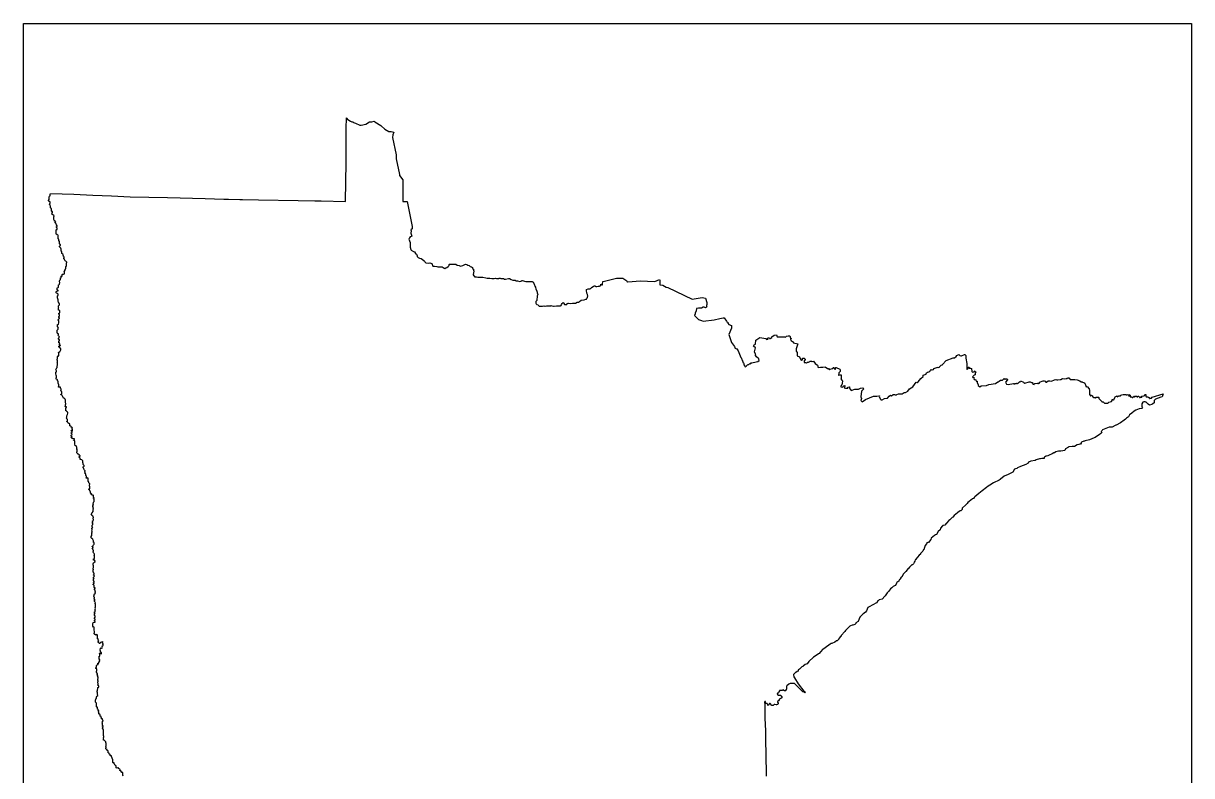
# Model space of a CAD drawing. Extents: x 0.1 to 8.4, y 0.1 to 10.8.
# Drawn here: x 0.09 to 8.41, y 5.45 to 10.81 of the extents above; entities that cross this region are included whole.
import ezdxf

# ---------------------------------------------------------------- set-up
doc = ezdxf.new("R2010")
doc.units = 0
doc.header["$MEASUREMENT"] = 0
doc.layers.add('STATE', color=7, linetype='CONTINUOUS')

# ---------------------------------------------------------------- blocks, each defined once
blk = doc.blocks.new('BLOCK_2')
at = {"layer": 'STATE'}
blk.add_lwpolyline([(0.0933, 0.0989), (0.0933, 10.8066), (8.4051, 10.8066), (8.4051, 0.0989), (0.0933, 0.0989)], dxfattribs=at)
at = {"layer": 'STATE', "color": 2}
for points in [[(0.2866, 9.5965), (0.4532, 9.5899), (0.5866, 9.5832), (0.7199, 9.5799), (0.8532, 9.5732), (0.9865, 9.5699), (1.1198, 9.5665), (1.3864, 9.5599), (1.5197, 9.5565), (1.553, 9.5565), (1.633, 9.5532), (1.653, 9.5532), (1.7663, 9.5499), (2.0496, 9.5465), (2.1663, 9.5432), (2.1796, 9.5432), (2.1963, 9.5432), (2.2129, 9.5432), (2.3862, 9.5398), (2.3896, 9.8165), (2.3896, 9.8199), (2.3896, 9.8266), (2.3896, 9.8399), (2.3896, 9.9266), (2.3896, 10.0132), (2.3896, 10.0166), (2.3896, 10.0699), (2.3896, 10.0732), (2.3896, 10.0866), (2.3929, 10.1066), (2.3929, 10.1099), (2.3929, 10.1332), (2.3962, 10.1299), (2.3962, 10.1266), (2.3996, 10.1232), (2.4029, 10.1232), (2.4196, 10.1099), (2.4296, 10.1066), (2.4362, 10.1066), (2.4396, 10.1032), (2.4429, 10.0999), (2.4562, 10.0966), (2.4862, 10.0832), (2.4962, 10.0832), (2.5295, 10.0899), (2.5562, 10.1066), (2.5729, 10.1066), (2.5895, 10.1099), (2.5929, 10.1066), (2.6362, 10.0799), (2.6395, 10.0766), (2.6662, 10.0532), (2.6928, 10.0366), (2.7095, 10.0366), (2.7295, 10.0332), (2.7228, 10.0132), (2.7195, 9.9932), (2.7462, 9.8699), (2.7462, 9.8432), (2.7695, 9.7299), (2.7695, 9.7232), (2.7928, 9.6932), (2.7928, 9.5398), (2.8228, 9.5398), (2.8595, 9.3598), (2.8595, 9.3465), (2.8595, 9.3432), (2.8495, 9.3365), (2.8528, 9.3298), (2.8495, 9.3132), (2.8561, 9.2932), (2.8528, 9.2898), (2.8461, 9.2865), (2.8395, 9.2798), (2.8361, 9.2698), (2.8461, 9.2465), (2.8461, 9.2332), (2.8461, 9.2298), (2.8461, 9.2198), (2.8461, 9.2131), (2.8495, 9.1965), (2.8528, 9.1931), (2.8695, 9.1831), (2.8761, 9.1798), (2.8828, 9.1698), (2.8895, 9.1631), (2.8961, 9.1531), (2.8961, 9.1465), (2.9028, 9.1398), (2.9128, 9.1365), (2.9228, 9.1331), (2.9328, 9.1265), (2.9428, 9.1198), (2.9428, 9.1165), (2.9461, 9.1131), (2.9495, 9.1098), (2.9528, 9.1065), (2.9561, 9.1031), (2.9761, 9.0998), (2.9861, 9.1031), (2.9928, 9.0998), (2.9995, 9.0965), (3.0061, 9.0798), (3.0094, 9.0798), (3.0194, 9.0798), (3.0361, 9.0765), (3.0428, 9.0731), (3.0594, 9.0731), (3.0728, 9.0731), (3.0794, 9.0698), (3.0928, 9.0631), (3.0994, 9.0665), (3.1061, 9.0698), (3.1161, 9.0765), (3.1228, 9.0831), (3.1228, 9.0898), (3.1261, 9.0931), (3.1294, 9.0931), (3.1394, 9.0931), (3.1561, 9.0931), (3.1628, 9.0931), (3.1694, 9.0931), (3.1794, 9.0865), (3.1927, 9.0831), (3.2027, 9.0798), (3.2194, 9.0831), (3.2394, 9.0931), (3.2494, 9.0898), (3.2561, 9.0865), (3.2661, 9.0831), (3.2727, 9.0765), (3.2827, 9.0731), (3.2894, 9.0698), (3.2894, 9.0631), (3.2961, 9.0565), (3.2961, 9.0498), (3.2994, 9.0431), (3.2927, 9.0198), (3.2927, 9.0165), (3.2994, 9.0098), (3.3027, 9.0065), (3.3027, 9.0031), (3.3161, 9.0031), (3.3261, 8.9998), (3.3361, 8.9998), (3.3494, 8.9998), (3.3627, 8.9998), (3.3827, 8.9965), (3.3927, 8.9931), (3.4127, 8.9931), (3.426, 8.9898), (3.4427, 8.9898), (3.4527, 8.9931), (3.4594, 8.9898), (3.476, 8.9898), (3.4794, 8.9931), (3.486, 8.9931), (3.4894, 8.9898), (3.4927, 8.9898), (3.4994, 8.9898), (3.5094, 8.9898), (3.516, 8.9865), (3.5227, 8.9865), (3.546, 8.9898), (3.5527, 8.9898), (3.5627, 8.9831), (3.576, 8.9798), (3.5893, 8.9798), (3.5927, 8.9798), (3.5993, 8.9731), (3.6093, 8.9731), (3.626, 8.9698), (3.6393, 8.9731), (3.6393, 8.9765), (3.6427, 8.9765), (3.6693, 8.9698), (3.676, 8.9698), (3.706, 8.9698), (3.7127, 8.9698), (3.716, 8.9665), (3.7193, 8.9665), (3.7226, 8.9631), (3.7293, 8.9431), (3.7327, 8.9398), (3.7327, 8.9365), (3.736, 8.9298), (3.736, 8.9265), (3.7393, 8.9165), (3.746, 8.8998), (3.7493, 8.8931), (3.7493, 8.8898), (3.7526, 8.8765), (3.7493, 8.8664), (3.7493, 8.8564), (3.746, 8.8464), (3.746, 8.8398), (3.746, 8.8364), (3.746, 8.8331), (3.7393, 8.8264), (3.7393, 8.8231), (3.7393, 8.8198), (3.7393, 8.8164), (3.7426, 8.8098), (3.746, 8.8064), (3.756, 8.8031), (3.7593, 8.7998), (3.7626, 8.7931), (3.7726, 8.7931), (3.786, 8.7931), (3.796, 8.7964), (3.8026, 8.7931), (3.806, 8.7931), (3.816, 8.7964), (3.8193, 8.7964), (3.8226, 8.7964), (3.826, 8.7964), (3.8326, 8.7964), (3.836, 8.7964), (3.8393, 8.7964), (3.8426, 8.7964), (3.846, 8.7964), (3.8493, 8.7998), (3.8526, 8.7964), (3.856, 8.7964), (3.866, 8.7931), (3.8693, 8.7931), (3.886, 8.7964), (3.9026, 8.7964), (3.9159, 8.7964), (3.9193, 8.7998), (3.9226, 8.8064), (3.926, 8.8131), (3.9293, 8.8164), (3.9326, 8.8198), (3.9359, 8.8198), (3.9393, 8.8131), (3.9426, 8.8064), (3.9493, 8.8064), (3.9526, 8.8031), (3.9526, 8.8064), (3.9559, 8.8064), (3.9593, 8.8064), (3.9626, 8.8131), (3.9693, 8.8164), (3.9726, 8.8164), (3.9826, 8.8131), (3.9993, 8.8164), (4.0159, 8.8164), (4.0226, 8.8164), (4.0326, 8.8231), (4.0459, 8.8231), (4.0493, 8.8264), (4.0626, 8.8364), (4.0826, 8.8398), (4.0959, 8.8431), (4.0992, 8.8431), (4.1026, 8.8498), (4.1059, 8.8564), (4.1092, 8.8664), (4.1059, 8.8731), (4.1059, 8.8765), (4.1026, 8.8864), (4.0992, 8.9065), (4.0992, 8.9098), (4.0992, 8.9131), (4.1126, 8.9165), (4.1259, 8.9165), (4.1292, 8.9198), (4.1326, 8.9231), (4.1359, 8.9265), (4.1392, 8.9298), (4.1492, 8.9365), (4.1559, 8.9398), (4.1592, 8.9398), (4.1626, 8.9398), (4.1626, 8.9365), (4.1659, 8.9331), (4.1692, 8.9331), (4.1726, 8.9331), (4.1826, 8.9365), (4.1926, 8.9365), (4.1992, 8.9398), (4.2026, 8.9498), (4.2092, 8.9465), (4.2126, 8.9465), (4.2126, 8.9498), (4.2126, 8.9531), (4.2159, 8.9665), (4.2159, 8.9698), (4.2192, 8.9698), (4.3125, 8.9931), (4.3592, 8.9931), (4.3859, 8.9731), (4.3892, 8.9665), (4.3925, 8.9665), (4.4258, 8.9698), (4.4825, 8.9731), (4.5858, 8.9698), (4.6192, 8.9831), (4.6225, 8.9798), (4.6225, 8.9465), (4.6425, 8.9431), (4.6658, 8.9298), (4.6791, 8.9265), (4.8524, 8.8431), (4.9224, 8.8564), (4.9458, 8.8498), (4.9558, 8.8198), (4.9558, 8.8131), (4.9558, 8.8064), (4.9524, 8.7998), (4.9524, 8.7964), (4.9524, 8.7931), (4.9558, 8.7898), (4.9524, 8.7864), (4.9458, 8.7831), (4.9358, 8.7864), (4.9291, 8.7864), (4.9191, 8.7798), (4.8958, 8.7798), (4.8824, 8.7764), (4.8791, 8.7598), (4.8724, 8.7431), (4.8724, 8.7398), (4.8691, 8.7264), (4.8958, 8.6998), (4.9191, 8.6931), (4.9291, 8.6864), (5.0091, 8.6964), (5.0491, 8.7064), (5.0724, 8.7098), (5.0791, 8.7098), (5.0957, 8.6864), (5.0991, 8.6831), (5.1024, 8.6798), (5.1057, 8.6798), (5.1057, 8.6764), (5.1057, 8.6731), (5.1124, 8.6631), (5.1324, 8.6564), (5.1324, 8.6364), (5.1124, 8.5931), (5.1224, 8.5631), (5.1324, 8.5364), (5.1391, 8.5264), (5.1524, 8.5064), (5.1557, 8.4997), (5.1557, 8.4964), (5.1624, 8.4897), (5.1657, 8.4931), (5.1691, 8.4897), (5.1791, 8.4764), (5.189, 8.4531), (5.199, 8.4297), (5.2024, 8.4231), (5.2057, 8.4131), (5.2091, 8.4064), (5.2091, 8.4031), (5.2091, 8.3997), (5.2124, 8.3997), (5.2124, 8.3964), (5.2124, 8.3931), (5.2157, 8.3897), (5.219, 8.3864), (5.219, 8.3831), (5.219, 8.3764), (5.2257, 8.3664), (5.229, 8.3631), (5.2357, 8.3664), (5.2457, 8.3764), (5.249, 8.3797), (5.2557, 8.3797), (5.259, 8.3831), (5.2624, 8.3864), (5.2657, 8.3831), (5.2724, 8.3897), (5.2757, 8.3897), (5.2857, 8.3931), (5.319, 8.3997), (5.329, 8.4064), (5.3257, 8.4197), (5.309, 8.4331), (5.3024, 8.4431), (5.3057, 8.4497), (5.3024, 8.4497), (5.3024, 8.4531), (5.2957, 8.4697), (5.3024, 8.4964), (5.289, 8.5097), (5.2924, 8.5197), (5.3024, 8.5231), (5.3057, 8.5531), (5.3324, 8.5698), (5.3757, 8.5631), (5.379, 8.5631), (5.379, 8.5564), (5.3923, 8.5598), (5.389, 8.5598), (5.389, 8.5631), (5.3923, 8.5698), (5.4023, 8.5664), (5.4023, 8.5631), (5.4057, 8.5631), (5.419, 8.5698), (5.419, 8.5731), (5.419, 8.5764), (5.4357, 8.5864), (5.4523, 8.5898), (5.4557, 8.5764), (5.509, 8.5764), (5.5157, 8.5731), (5.5223, 8.5798), (5.5356, 8.5831), (5.5457, 8.5831), (5.5523, 8.5664), (5.5557, 8.5664), (5.5557, 8.5631), (5.5523, 8.5598), (5.5557, 8.5464), (5.5656, 8.5431), (5.5723, 8.5331), (5.6023, 8.5264), (5.5923, 8.4897), (5.5923, 8.4731), (5.599, 8.4631), (5.599, 8.4397), (5.6156, 8.4331), (5.6256, 8.4131), (5.629, 8.4131), (5.629, 8.4097), (5.6323, 8.4097), (5.6356, 8.4131), (5.6356, 8.4164), (5.6356, 8.4197), (5.6356, 8.4231), (5.649, 8.4231), (5.6523, 8.4197), (5.6556, 8.4164), (5.6556, 8.4131), (5.6556, 8.4097), (5.649, 8.4064), (5.649, 8.4031), (5.649, 8.3997), (5.649, 8.3964), (5.649, 8.3931), (5.6523, 8.3931), (5.6556, 8.3931), (5.659, 8.3931), (5.6623, 8.3897), (5.6656, 8.3897), (5.669, 8.3931), (5.6723, 8.3964), (5.679, 8.3964), (5.689, 8.3997), (5.6923, 8.4031), (5.7023, 8.4031), (5.7023, 8.3997), (5.7056, 8.3997), (5.7156, 8.4031), (5.7256, 8.3864), (5.7423, 8.3731), (5.7489, 8.3564), (5.7656, 8.3597), (5.7723, 8.3597), (5.7789, 8.3597), (5.7823, 8.3597), (5.7989, 8.3631), (5.7989, 8.3597), (5.8056, 8.3564), (5.8156, 8.3497), (5.8189, 8.3497), (5.8223, 8.3497), (5.8256, 8.3431), (5.8289, 8.3431), (5.8323, 8.3464), (5.8489, 8.3497), (5.8523, 8.3497), (5.8556, 8.3564), (5.8589, 8.3564), (5.8623, 8.3497), (5.8656, 8.3464), (5.8723, 8.3464), (5.8723, 8.3564), (5.8756, 8.3564), (5.9022, 8.3464), (5.9056, 8.3397), (5.9056, 8.3331), (5.9056, 8.3297), (5.8956, 8.3197), (5.8956, 8.3164), (5.8923, 8.3031), (5.8956, 8.3031), (5.8989, 8.3064), (5.9089, 8.3064), (5.9122, 8.3064), (5.9122, 8.2864), (5.9122, 8.2797), (5.9089, 8.2764), (5.9156, 8.2664), (5.9189, 8.2664), (5.9223, 8.2631), (5.9223, 8.2597), (5.9189, 8.2464), (5.9156, 8.2331), (5.9122, 8.2297), (5.9089, 8.223), (5.9089, 8.2197), (5.9189, 8.2164), (5.9289, 8.223), (5.9289, 8.2264), (5.9389, 8.2297), (5.9389, 8.223), (5.9322, 8.2131), (5.9422, 8.2097), (5.9456, 8.2097), (5.9489, 8.2097), (5.9556, 8.2097), (5.9589, 8.2097), (5.9589, 8.2164), (5.9689, 8.2197), (5.9722, 8.2164), (5.9689, 8.2131), (5.9822, 8.193), (6.0089, 8.2031), (6.0356, 8.2031), (6.0489, 8.2097), (6.0656, 8.2131), (6.0722, 8.2064), (6.0556, 8.1897), (6.0522, 8.1497), (6.0556, 8.1364), (6.0522, 8.123), (6.0622, 8.113), (6.0856, 8.1297), (6.1422, 8.153), (6.1655, 8.153), (6.1789, 8.1564), (6.1855, 8.1564), (6.1822, 8.1497), (6.1922, 8.133), (6.1922, 8.1297), (6.1955, 8.1264), (6.2022, 8.1264), (6.2189, 8.1364), (6.2422, 8.1397), (6.2522, 8.153), (6.2622, 8.1597), (6.2689, 8.1564), (6.2822, 8.1664), (6.2922, 8.1664), (6.2955, 8.163), (6.3022, 8.163), (6.3055, 8.163), (6.3055, 8.1664), (6.3088, 8.1664), (6.3188, 8.1697), (6.3222, 8.1697), (6.3322, 8.1697), (6.3455, 8.1697), (6.3588, 8.1797), (6.3688, 8.1797), (6.3855, 8.1897), (6.3988, 8.2064), (6.4088, 8.2131), (6.4222, 8.2197), (6.4455, 8.2531), (6.4521, 8.2497), (6.4588, 8.2564), (6.4788, 8.2797), (6.4955, 8.2931), (6.4955, 8.2964), (6.4955, 8.2997), (6.4955, 8.3031), (6.5155, 8.3097), (6.5155, 8.3131), (6.5188, 8.3197), (6.5255, 8.3231), (6.5355, 8.3264), (6.5421, 8.3297), (6.5455, 8.3364), (6.5521, 8.3431), (6.5555, 8.3397), (6.5588, 8.3397), (6.5688, 8.3431), (6.5721, 8.3497), (6.5788, 8.3531), (6.5921, 8.3564), (6.5988, 8.3597), (6.5988, 8.3564), (6.6021, 8.3564), (6.6121, 8.3597), (6.6121, 8.3631), (6.6221, 8.3731), (6.6321, 8.3764), (6.6321, 8.3797), (6.6588, 8.4064), (6.7088, 8.4264), (6.7188, 8.4264), (6.7288, 8.4364), (6.7354, 8.4431), (6.7488, 8.4497), (6.7554, 8.4431), (6.7621, 8.4397), (6.7688, 8.4397), (6.7888, 8.4497), (6.7921, 8.4497), (6.7988, 8.4431), (6.7988, 8.4364), (6.7988, 8.4264), (6.7988, 8.4231), (6.8054, 8.3864), (6.8054, 8.3664), (6.8054, 8.3464), (6.8088, 8.3431), (6.8154, 8.3497), (6.8154, 8.3564), (6.8154, 8.3597), (6.8188, 8.3597), (6.8221, 8.3564), (6.8221, 8.3531), (6.8321, 8.3531), (6.8387, 8.3497), (6.8421, 8.3297), (6.8454, 8.3231), (6.8588, 8.3264), (6.8588, 8.3297), (6.8621, 8.3331), (6.8654, 8.3297), (6.8687, 8.3264), (6.8654, 8.3197), (6.8654, 8.3064), (6.8588, 8.3031), (6.8488, 8.2931), (6.8454, 8.2897), (6.8488, 8.2864), (6.8521, 8.2864), (6.8554, 8.2864), (6.8588, 8.2831), (6.8554, 8.2764), (6.8588, 8.2731), (6.8621, 8.2731), (6.8687, 8.2697), (6.8687, 8.2664), (6.8721, 8.2631), (6.8721, 8.2597), (6.8787, 8.2597), (6.8787, 8.2497), (6.8854, 8.2331), (6.8854, 8.2297), (6.8987, 8.2197), (6.9087, 8.2264), (6.9454, 8.2297), (6.9621, 8.2364), (7.0087, 8.2431), (7.0254, 8.2564), (7.032, 8.2564), (7.0354, 8.2597), (7.0454, 8.2664), (7.0587, 8.2664), (7.062, 8.2697), (7.0687, 8.2764), (7.072, 8.2797), (7.0754, 8.2731), (7.082, 8.2764), (7.0854, 8.2764), (7.092, 8.2764), (7.0954, 8.2697), (7.082, 8.2531), (7.0854, 8.2431), (7.0887, 8.2397), (7.0987, 8.2364), (7.1387, 8.2431), (7.1454, 8.2397), (7.1454, 8.2431), (7.1487, 8.2431), (7.1587, 8.2431), (7.1587, 8.2464), (7.162, 8.2464), (7.1654, 8.2431), (7.1687, 8.2431), (7.172, 8.2464), (7.1753, 8.2497), (7.1787, 8.2564), (7.1854, 8.2564), (7.1887, 8.2597), (7.192, 8.2597), (7.2053, 8.2564), (7.2087, 8.2531), (7.212, 8.2497), (7.2187, 8.2464), (7.2487, 8.2564), (7.2553, 8.2564), (7.2653, 8.2497), (7.2687, 8.2497), (7.272, 8.2497), (7.272, 8.2431), (7.2753, 8.2431), (7.2753, 8.2397), (7.2853, 8.2364), (7.2853, 8.2397), (7.2887, 8.2431), (7.292, 8.2431), (7.3053, 8.2464), (7.312, 8.2431), (7.3153, 8.2431), (7.3153, 8.2464), (7.3187, 8.2464), (7.322, 8.2464), (7.322, 8.2531), (7.3287, 8.2564), (7.342, 8.2597), (7.3487, 8.2631), (7.3553, 8.2631), (7.362, 8.2597), (7.3687, 8.2531), (7.372, 8.2531), (7.3853, 8.2631), (7.3953, 8.2631), (7.4086, 8.2597), (7.4286, 8.2697), (7.4386, 8.2731), (7.4453, 8.2697), (7.452, 8.2697), (7.4686, 8.2731), (7.4753, 8.2731), (7.4853, 8.2797), (7.4986, 8.2764), (7.5119, 8.2797), (7.5186, 8.2797), (7.522, 8.2831), (7.5286, 8.2831), (7.532, 8.2831), (7.5353, 8.2764), (7.5386, 8.2764), (7.542, 8.2764), (7.542, 8.2731), (7.5486, 8.2731), (7.5753, 8.2731), (7.5919, 8.2697), (7.6086, 8.2631), (7.6186, 8.2564), (7.6219, 8.2564), (7.6253, 8.2564), (7.6286, 8.2531), (7.6386, 8.2497), (7.6453, 8.2464), (7.6519, 8.2264), (7.6553, 8.2197), (7.6619, 8.223), (7.6753, 8.2064), (7.6786, 8.193), (7.6786, 8.183), (7.6786, 8.173), (7.6786, 8.1664), (7.6819, 8.163), (7.6853, 8.1564), (7.6886, 8.1564), (7.6919, 8.1597), (7.6986, 8.1564), (7.7019, 8.1497), (7.7086, 8.143), (7.7153, 8.143), (7.7219, 8.1397), (7.7253, 8.1464), (7.7419, 8.1464), (7.7453, 8.143), (7.7453, 8.1364), (7.7486, 8.133), (7.7586, 8.123), (7.7652, 8.1164), (7.7652, 8.113), (7.7686, 8.113), (7.7752, 8.113), (7.7786, 8.1097), (7.7819, 8.1064), (7.7852, 8.103), (7.7952, 8.103), (7.8019, 8.103), (7.8086, 8.103), (7.8119, 8.103), (7.8119, 8.1064), (7.8152, 8.1097), (7.8352, 8.1164), (7.8386, 8.123), (7.8386, 8.1297), (7.8419, 8.1297), (7.8486, 8.1264), (7.8519, 8.1264), (7.8586, 8.143), (7.8619, 8.1497), (7.8752, 8.1564), (7.8752, 8.1497), (7.8852, 8.153), (7.8852, 8.1564), (7.8886, 8.1564), (7.8985, 8.1564), (7.9019, 8.1597), (7.9085, 8.163), (7.9186, 8.1664), (7.9319, 8.1664), (7.9385, 8.1664), (7.9385, 8.163), (7.9419, 8.163), (7.9452, 8.163), (7.9452, 8.1664), (7.9519, 8.163), (7.9585, 8.163), (7.9619, 8.1664), (7.9619, 8.163), (7.9619, 8.1597), (7.9585, 8.1597), (7.9585, 8.153), (7.9619, 8.1564), (7.9652, 8.1597), (7.9685, 8.1597), (7.9685, 8.1497), (7.9719, 8.1497), (7.9752, 8.1497), (7.9785, 8.1497), (7.9785, 8.1464), (7.9819, 8.143), (7.9852, 8.143), (7.9952, 8.153), (7.9985, 8.153), (7.9985, 8.1497), (8.0019, 8.1497), (8.0052, 8.153), (8.0085, 8.153), (8.0119, 8.153), (8.0152, 8.153), (8.0152, 8.1497), (8.0185, 8.1497), (8.0219, 8.1497), (8.0219, 8.153), (8.0285, 8.153), (8.0319, 8.1497), (8.0352, 8.1464), (8.0352, 8.143), (8.0385, 8.143), (8.0385, 8.1464), (8.0419, 8.1464), (8.0452, 8.1464), (8.0485, 8.1464), (8.0485, 8.143), (8.0519, 8.1464), (8.0485, 8.1497), (8.0485, 8.153), (8.0618, 8.1564), (8.0652, 8.1564), (8.0685, 8.1564), (8.0719, 8.1597), (8.0719, 8.163), (8.0752, 8.1664), (8.0785, 8.1664), (8.0785, 8.1597), (8.0785, 8.1564), (8.0819, 8.1497), (8.0852, 8.1497), (8.0952, 8.1497), (8.0985, 8.143), (8.1018, 8.143), (8.1052, 8.143), (8.1052, 8.1364), (8.1085, 8.1364), (8.1185, 8.1397), (8.1252, 8.1464), (8.2018, 8.1697), (8.1985, 8.1564), (8.1985, 8.153), (8.1952, 8.1497), (8.1852, 8.1464), (8.1485, 8.133), (8.1385, 8.123), (8.1385, 8.113), (8.1385, 8.1064), (8.1285, 8.0997), (8.1218, 8.093), (8.1052, 8.0897), (8.0952, 8.0964), (8.0819, 8.1097), (8.0785, 8.1097), (8.0752, 8.113), (8.0652, 8.113), (8.0585, 8.1097), (8.0519, 8.0997), (8.0519, 8.0897), (8.0519, 8.0764), (8.0552, 8.0697), (8.0519, 8.0664), (8.0352, 8.063), (8.0319, 8.063), (8.0085, 8.053), (7.9952, 8.0464), (7.9785, 8.033), (7.9619, 8.0197), (7.9552, 8.0064), (7.9419, 7.9964), (7.9352, 7.9897), (7.9252, 7.983), (7.8985, 7.963), (7.8686, 7.9464), (7.8652, 7.9464), (7.8519, 7.9397), (7.8486, 7.9364), (7.8386, 7.933), (7.8352, 7.933), (7.8252, 7.933), (7.8219, 7.933), (7.8186, 7.933), (7.7719, 7.913), (7.7686, 7.9097), (7.7619, 7.903), (7.7652, 7.893), (7.7619, 7.893), (7.7586, 7.8864), (7.7552, 7.8864), (7.7486, 7.8797), (7.7186, 7.8597), (7.7119, 7.8564), (7.6786, 7.843), (7.6486, 7.8363), (7.6419, 7.833), (7.6386, 7.833), (7.6219, 7.8263), (7.6186, 7.823), (7.6186, 7.8197), (7.6153, 7.813), (7.6086, 7.813), (7.6019, 7.8097), (7.5919, 7.8063), (7.5719, 7.7963), (7.5586, 7.7963), (7.5553, 7.7963), (7.532, 7.793), (7.5286, 7.793), (7.5286, 7.7897), (7.5086, 7.7797), (7.502, 7.7663), (7.4753, 7.763), (7.4586, 7.763), (7.4386, 7.7563), (7.4286, 7.7497), (7.4253, 7.7497), (7.412, 7.743), (7.392, 7.733), (7.382, 7.7297), (7.372, 7.7263), (7.3687, 7.7263), (7.3653, 7.723), (7.362, 7.723), (7.3587, 7.7197), (7.3553, 7.7197), (7.3553, 7.7097), (7.3453, 7.7097), (7.342, 7.7097), (7.3387, 7.7097), (7.3287, 7.7063), (7.322, 7.7063), (7.2987, 7.6997), (7.292, 7.6963), (7.262, 7.6897), (7.2453, 7.683), (7.242, 7.6763), (7.2253, 7.6663), (7.1887, 7.653), (7.1654, 7.643), (7.162, 7.6397), (7.152, 7.6363), (7.1454, 7.633), (7.132, 7.613), (7.0987, 7.5963), (7.072, 7.583), (7.0454, 7.563), (7.042, 7.563), (7.042, 7.5597), (7.0354, 7.5563), (6.9954, 7.5363), (6.9687, 7.5196), (6.9587, 7.513), (6.9454, 7.503), (6.9154, 7.4796), (6.8921, 7.4596), (6.8621, 7.4363), (6.8588, 7.433), (6.8521, 7.4263), (6.8454, 7.423), (6.8221, 7.403), (6.8121, 7.3963), (6.8088, 7.3896), (6.7988, 7.3796), (6.7721, 7.3563), (6.7721, 7.353), (6.7721, 7.3463), (6.7654, 7.3396), (6.7621, 7.3363), (6.7588, 7.3363), (6.7554, 7.3363), (6.7521, 7.333), (6.7421, 7.3263), (6.7388, 7.323), (6.7154, 7.303), (6.7054, 7.293), (6.7021, 7.2896), (6.6855, 7.273), (6.6788, 7.2696), (6.6621, 7.2496), (6.6588, 7.2463), (6.6488, 7.2363), (6.6388, 7.233), (6.6354, 7.233), (6.6321, 7.2296), (6.6188, 7.2129), (6.6155, 7.2029), (6.6021, 7.1896), (6.5888, 7.1696), (6.5821, 7.1663), (6.5755, 7.1629), (6.5521, 7.1429), (6.5488, 7.1329), (6.5321, 7.1129), (6.5288, 7.1129), (6.5288, 7.1096), (6.5255, 7.1096), (6.5221, 7.1096)], [(0.5932, 6.8996), (0.5932, 6.9029), (0.5899, 6.9029), (0.5899, 6.9062), (0.5899, 6.9096), (0.5899, 6.9129), (0.5899, 6.9163), (0.5932, 6.9163), (0.5932, 6.9196), (0.5932, 6.9229), (0.5899, 6.9229), (0.5899, 6.9296), (0.5932, 6.9329), (0.5932, 6.9463), (0.5899, 6.9529), (0.5899, 6.9563), (0.5899, 6.9596), (0.5932, 6.9663), (0.6032, 6.9763), (0.6032, 6.9796), (0.5999, 6.9863), (0.5966, 6.9863), (0.5932, 6.9863), (0.5932, 6.9896), (0.5932, 6.9963), (0.5966, 6.9963), (0.5999, 6.9996), (0.5999, 7.0029), (0.5999, 7.0063), (0.5999, 7.0096), (0.5999, 7.0129), (0.5999, 7.0163), (0.5966, 7.0163), (0.5966, 7.0196), (0.5999, 7.0229), (0.5999, 7.0296), (0.5966, 7.0329), (0.5932, 7.0396), (0.5899, 7.0463), (0.5932, 7.0529), (0.5932, 7.0563), (0.5899, 7.0563), (0.5899, 7.0596), (0.5866, 7.0629), (0.5866, 7.0663), (0.5832, 7.0729), (0.5866, 7.0729), (0.5866, 7.0763), (0.5899, 7.0763), (0.5899, 7.0796), (0.5866, 7.0796), (0.5832, 7.0829), (0.5832, 7.0863), (0.5899, 7.0863), (0.5899, 7.0896), (0.5932, 7.0963), (0.5966, 7.0996), (0.5966, 7.1063), (0.5966, 7.1096), (0.5966, 7.1129), (0.5932, 7.1129), (0.5932, 7.1163), (0.5932, 7.1229), (0.5899, 7.1296), (0.5866, 7.1329), (0.5866, 7.1363), (0.5832, 7.1396), (0.5799, 7.1396), (0.5766, 7.1463), (0.5766, 7.1496), (0.5766, 7.1529), (0.5766, 7.1563), (0.5766, 7.1596), (0.5799, 7.1596), (0.5799, 7.1629), (0.5799, 7.1663), (0.5799, 7.1696), (0.5799, 7.1763), (0.5832, 7.1763), (0.5799, 7.1796), (0.5799, 7.1829), (0.5832, 7.1863), (0.5832, 7.1896), (0.5799, 7.1929), (0.5832, 7.2029), (0.5832, 7.2063), (0.5832, 7.2096), (0.5799, 7.2096), (0.5799, 7.2129), (0.5832, 7.2129), (0.5832, 7.2163), (0.5866, 7.2196), (0.5832, 7.2229), (0.5832, 7.2263), (0.5832, 7.233), (0.5832, 7.2363), (0.5866, 7.2396), (0.5866, 7.243), (0.5866, 7.2463), (0.5866, 7.2496), (0.5832, 7.2496), (0.5832, 7.253), (0.5866, 7.2563), (0.5866, 7.2596), (0.5832, 7.263), (0.5866, 7.2663), (0.5899, 7.2696), (0.5932, 7.273), (0.5932, 7.2763), (0.5899, 7.2796), (0.5899, 7.283), (0.5899, 7.2863), (0.5932, 7.2896), (0.5932, 7.293), (0.5899, 7.293), (0.5899, 7.2963), (0.5899, 7.2996), (0.5866, 7.2996), (0.5832, 7.303), (0.5799, 7.303), (0.5799, 7.3096), (0.5766, 7.3163), (0.5799, 7.3196), (0.5832, 7.323), (0.5899, 7.333), (0.5899, 7.3363), (0.5899, 7.3396), (0.5899, 7.343), (0.5932, 7.3463), (0.5899, 7.3463), (0.5899, 7.3496), (0.5899, 7.353), (0.5932, 7.353), (0.5932, 7.3563), (0.5899, 7.3596), (0.5899, 7.363), (0.5866, 7.3663), (0.5866, 7.3696), (0.5899, 7.373), (0.5899, 7.3763), (0.5866, 7.3763), (0.5866, 7.3796), (0.5899, 7.3796), (0.5932, 7.3863), (0.5899, 7.3896), (0.5899, 7.393), (0.5932, 7.3963), (0.5932, 7.3996), (0.5966, 7.403), (0.5966, 7.4063), (0.5966, 7.4096), (0.5966, 7.413), (0.5966, 7.4163), (0.5966, 7.4196), (0.5932, 7.423), (0.5932, 7.4263), (0.5966, 7.4263), (0.5966, 7.4296), (0.5932, 7.433), (0.5932, 7.4396), (0.5932, 7.443), (0.5932, 7.4463), (0.5899, 7.4496), (0.5832, 7.4496), (0.5766, 7.453), (0.5732, 7.453), (0.5766, 7.4563), (0.5799, 7.4563), (0.5766, 7.4596), (0.5732, 7.4596), (0.5699, 7.463), (0.5699, 7.4696), (0.5666, 7.483), (0.5599, 7.4896), (0.5599, 7.493), (0.5666, 7.493), (0.5666, 7.4963), (0.5666, 7.4996), (0.5666, 7.5063), (0.5666, 7.5096), (0.5632, 7.513), (0.5632, 7.5196), (0.5632, 7.523), (0.5666, 7.5263), (0.5666, 7.5296), (0.5632, 7.533), (0.5599, 7.5363), (0.5599, 7.5396), (0.5599, 7.543), (0.5566, 7.543), (0.5566, 7.5463), (0.5532, 7.5463), (0.5532, 7.5597), (0.5532, 7.5696), (0.5499, 7.573), (0.5466, 7.5696), (0.5432, 7.5696), (0.5399, 7.5696), (0.5399, 7.573), (0.5432, 7.5763), (0.5432, 7.5797), (0.5432, 7.583), (0.5399, 7.5863), (0.5399, 7.5897), (0.5366, 7.5897), (0.5366, 7.593), (0.5366, 7.5963), (0.5366, 7.5997), (0.5332, 7.5997), (0.5332, 7.603), (0.5332, 7.6063), (0.5332, 7.6097), (0.5332, 7.613), (0.5299, 7.613), (0.5299, 7.6163), (0.5332, 7.6197), (0.5332, 7.623), (0.5266, 7.6297), (0.5232, 7.6397), (0.5199, 7.643), (0.5199, 7.6463), (0.5199, 7.6497), (0.5232, 7.653), (0.5266, 7.6563), (0.5266, 7.6597), (0.5232, 7.663), (0.5199, 7.6663), (0.5199, 7.6697), (0.5199, 7.673), (0.5199, 7.6763), (0.5166, 7.6797), (0.5166, 7.683), (0.5166, 7.6863), (0.5166, 7.693), (0.5099, 7.6997), (0.5032, 7.703), (0.4966, 7.703), (0.4966, 7.7097), (0.4966, 7.713), (0.4932, 7.7163), (0.4899, 7.7163), (0.4899, 7.7197), (0.4899, 7.723), (0.4932, 7.723), (0.4966, 7.7263), (0.4966, 7.7297), (0.4899, 7.733), (0.4899, 7.7363), (0.4832, 7.7397), (0.4799, 7.7397), (0.4799, 7.743), (0.4732, 7.7497), (0.4732, 7.753), (0.4732, 7.7563), (0.4766, 7.7563), (0.4766, 7.7597), (0.4766, 7.7663), (0.4732, 7.773), (0.4766, 7.773), (0.4766, 7.7763), (0.4766, 7.7797), (0.4732, 7.7797), (0.4732, 7.783), (0.4732, 7.7863), (0.4732, 7.7897), (0.4699, 7.7997), (0.4633, 7.7997), (0.4566, 7.8063), (0.4599, 7.8097), (0.4599, 7.813), (0.4599, 7.8163), (0.4599, 7.8263), (0.4599, 7.8297), (0.4599, 7.833), (0.4566, 7.8363), (0.4499, 7.8397), (0.4499, 7.843), (0.4532, 7.843), (0.4566, 7.8463), (0.4566, 7.8497), (0.4532, 7.8497), (0.4399, 7.853), (0.4366, 7.8564), (0.4333, 7.8564), (0.4333, 7.8597), (0.4399, 7.8597), (0.4399, 7.863), (0.4366, 7.8663), (0.4333, 7.8697), (0.4333, 7.873), (0.4333, 7.8763), (0.4399, 7.8797), (0.4399, 7.883), (0.4333, 7.8897), (0.4333, 7.893), (0.4399, 7.8963), (0.4399, 7.8997), (0.4333, 7.9064), (0.4333, 7.9097), (0.4366, 7.9097), (0.4399, 7.9064), (0.4433, 7.9064), (0.4433, 7.913), (0.4433, 7.9164), (0.4399, 7.9197), (0.4366, 7.9197), (0.4399, 7.923), (0.4433, 7.9264), (0.4399, 7.9297), (0.4366, 7.9297), (0.4366, 7.933), (0.4333, 7.933), (0.4333, 7.9364), (0.4299, 7.9397), (0.4233, 7.943), (0.4233, 7.9497), (0.4233, 7.953), (0.4233, 7.9564), (0.4199, 7.9597), (0.4166, 7.9597), (0.4099, 7.963), (0.4066, 7.9697), (0.4033, 7.973), (0.4033, 7.9764), (0.4066, 7.9764), (0.4066, 7.983), (0.4066, 7.9864), (0.4066, 7.9897), (0.4033, 7.993), (0.3999, 7.9964), (0.3999, 7.9997), (0.4033, 8.003), (0.4033, 8.0064), (0.4033, 8.013), (0.4066, 8.023), (0.4099, 8.033), (0.4099, 8.0364), (0.4099, 8.0397), (0.4066, 8.0397), (0.3999, 8.0464), (0.3999, 8.0497), (0.3966, 8.0497), (0.3966, 8.0664), (0.3966, 8.0697), (0.3999, 8.073), (0.3999, 8.0764), (0.3933, 8.0764), (0.3933, 8.0797), (0.3899, 8.0797), (0.3899, 8.083), (0.3933, 8.0864), (0.3933, 8.093), (0.3966, 8.093), (0.3933, 8.1164), (0.3933, 8.123), (0.3933, 8.1264), (0.3933, 8.1297), (0.3899, 8.1297), (0.3899, 8.133), (0.3866, 8.1364), (0.3833, 8.1397), (0.3799, 8.1397), (0.3799, 8.143), (0.3766, 8.143), (0.3733, 8.1497), (0.3666, 8.163), (0.3633, 8.163), (0.3599, 8.163), (0.3599, 8.1664), (0.3666, 8.173), (0.3666, 8.1797), (0.3666, 8.1864), (0.3633, 8.1897), (0.3599, 8.193), (0.3599, 8.1964), (0.3633, 8.1964), (0.3633, 8.1997), (0.3633, 8.2031), (0.3599, 8.2064), (0.3566, 8.2131), (0.3566, 8.2164), (0.3533, 8.2164), (0.3466, 8.2164), (0.3433, 8.2164), (0.3433, 8.2197), (0.3433, 8.223), (0.3466, 8.2264), (0.3466, 8.2297), (0.3466, 8.2331), (0.3399, 8.2464), (0.3399, 8.2497), (0.3399, 8.2597), (0.3366, 8.2631), (0.3366, 8.2664), (0.3366, 8.2697), (0.3333, 8.2731), (0.3299, 8.2731), (0.3266, 8.2764), (0.3266, 8.2831), (0.3299, 8.2864), (0.3299, 8.2897), (0.3299, 8.2931), (0.3299, 8.2964), (0.3299, 8.2997), (0.3266, 8.2997), (0.3266, 8.3031), (0.3233, 8.3131), (0.3233, 8.3197), (0.3233, 8.3231), (0.3266, 8.3264), (0.3299, 8.3264), (0.3299, 8.3297), (0.3299, 8.3331), (0.3266, 8.3364), (0.3233, 8.3397), (0.3299, 8.3497), (0.3299, 8.3531), (0.3333, 8.3564), (0.3333, 8.3631), (0.3333, 8.3664), (0.3333, 8.3697), (0.3366, 8.3731), (0.3366, 8.3764), (0.3366, 8.3797), (0.3366, 8.3864), (0.3366, 8.3897), (0.3366, 8.3931), (0.3366, 8.3964), (0.3333, 8.3964), (0.3366, 8.3997), (0.3366, 8.4031), (0.3366, 8.4064), (0.3333, 8.4097), (0.3333, 8.4164), (0.3366, 8.4164), (0.3366, 8.4197), (0.3366, 8.4231), (0.3366, 8.4264), (0.3366, 8.4297), (0.3366, 8.4331), (0.3399, 8.4397), (0.3466, 8.4397), (0.3466, 8.4431), (0.3466, 8.4464), (0.3466, 8.4497), (0.3466, 8.4531), (0.3466, 8.4564), (0.3466, 8.4597), (0.3433, 8.4631), (0.3433, 8.4664), (0.3466, 8.4664), (0.3499, 8.4697), (0.3533, 8.4697), (0.3599, 8.4831), (0.3599, 8.4864), (0.3599, 8.4897), (0.3533, 8.4997), (0.3533, 8.5031), (0.3499, 8.5031), (0.3466, 8.5031), (0.3466, 8.5097), (0.3499, 8.5097), (0.3499, 8.5131), (0.3533, 8.5131), (0.3566, 8.5131), (0.3566, 8.5164), (0.3533, 8.5164), (0.3499, 8.5197), (0.3499, 8.5231), (0.3533, 8.5298), (0.3499, 8.5298), (0.3499, 8.5331), (0.3466, 8.5331), (0.3466, 8.5397), (0.3466, 8.5431), (0.3466, 8.5464), (0.3499, 8.5464), (0.3499, 8.5498), (0.3499, 8.5531), (0.3499, 8.5564), (0.3466, 8.5564), (0.3433, 8.5598), (0.3433, 8.5631), (0.3466, 8.5698), (0.3499, 8.5764), (0.3466, 8.5798), (0.3433, 8.5831), (0.3399, 8.5898), (0.3433, 8.5898), (0.3433, 8.5931), (0.3433, 8.5964), (0.3399, 8.5964), (0.3366, 8.5998), (0.3333, 8.6064), (0.3333, 8.6098), (0.3333, 8.6198), (0.3333, 8.6231), (0.3366, 8.6231), (0.3366, 8.6264), (0.3399, 8.6298), (0.3399, 8.6331), (0.3399, 8.6364), (0.3399, 8.6398), (0.3433, 8.6431), (0.3399, 8.6431), (0.3366, 8.6464), (0.3366, 8.6531), (0.3366, 8.6598), (0.3366, 8.6631), (0.3399, 8.6631), (0.3433, 8.6664), (0.3466, 8.6764), (0.3466, 8.6798), (0.3466, 8.6864), (0.3466, 8.6931), (0.3399, 8.6931), (0.3399, 8.6964), (0.3399, 8.6998), (0.3433, 8.6998), (0.3466, 8.7031), (0.3499, 8.7064), (0.3499, 8.7098), (0.3466, 8.7131), (0.3466, 8.7164), (0.3466, 8.7198), (0.3499, 8.7231), (0.3499, 8.7298), (0.3499, 8.7331), (0.3466, 8.7364), (0.3466, 8.7431), (0.3499, 8.7431), (0.3533, 8.7498), (0.3533, 8.7564), (0.3533, 8.7598), (0.3533, 8.7631), (0.3466, 8.7664), (0.3433, 8.7664), (0.3433, 8.7698), (0.3433, 8.7764), (0.3433, 8.7831), (0.3466, 8.7864), (0.3433, 8.7864), (0.3433, 8.7898), (0.3433, 8.7931), (0.3433, 8.7964), (0.3466, 8.7998), (0.3499, 8.8031), (0.3499, 8.8098), (0.3499, 8.8131), (0.3466, 8.8164), (0.3433, 8.8231), (0.3399, 8.8264), (0.3399, 8.8398), (0.3366, 8.8531), (0.3366, 8.8598), (0.3366, 8.8664), (0.3399, 8.8698), (0.3399, 8.8731), (0.3399, 8.8765), (0.3399, 8.8798), (0.3366, 8.8831), (0.3299, 8.8864), (0.3299, 8.8898), (0.3266, 8.8898), (0.3266, 8.8965), (0.3299, 8.8965), (0.3299, 8.8998), (0.3366, 8.9031), (0.3399, 8.9031), (0.3399, 8.9065), (0.3366, 8.9098), (0.3333, 8.9098), (0.3333, 8.9131), (0.3333, 8.9165), (0.3333, 8.9231), (0.3366, 8.9265), (0.3399, 8.9265), (0.3433, 8.9298), (0.3433, 8.9331), (0.3433, 8.9398), (0.3433, 8.9465), (0.3466, 8.9465), (0.3499, 8.9498), (0.3533, 8.9631), (0.3499, 8.9665), (0.3499, 8.9731), (0.3533, 8.9765), (0.3533, 8.9798), (0.3566, 8.9831), (0.3566, 8.9865), (0.3566, 8.9898), (0.3566, 8.9965), (0.3599, 8.9965), (0.3633, 8.9965), (0.3633, 8.9998), (0.3633, 9.0031), (0.3633, 9.0065), (0.3666, 9.0098), (0.3666, 9.0065), (0.3699, 9.0065), (0.3699, 9.0098), (0.3699, 9.0131), (0.3699, 9.0165), (0.3699, 9.0198), (0.3766, 9.0231), (0.3799, 9.0198), (0.3833, 9.0231), (0.3866, 9.0231), (0.3866, 9.0265), (0.3866, 9.0298), (0.3866, 9.0331), (0.3833, 9.0398), (0.3866, 9.0431), (0.3899, 9.0498), (0.3899, 9.0565), (0.3933, 9.0598), (0.3966, 9.0598), (0.3966, 9.0631), (0.3966, 9.0698), (0.3966, 9.0731), (0.3966, 9.0765), (0.3999, 9.0798), (0.3999, 9.0831), (0.3999, 9.0965), (0.3999, 9.0998), (0.3999, 9.1031), (0.4033, 9.1031), (0.4033, 9.1065), (0.3999, 9.1098), (0.3966, 9.1131), (0.3899, 9.1165), (0.3833, 9.1298), (0.3799, 9.1331), (0.3833, 9.1365), (0.3833, 9.1431), (0.3799, 9.1498), (0.3766, 9.1565), (0.3766, 9.1598), (0.3733, 9.1631), (0.3666, 9.1698), (0.3666, 9.1731), (0.3666, 9.1765), (0.3666, 9.1798), (0.3666, 9.1831), (0.3633, 9.1865), (0.3633, 9.1898), (0.3633, 9.1998), (0.3599, 9.2065), (0.3533, 9.2131), (0.3499, 9.2165), (0.3499, 9.2198), (0.3533, 9.2232), (0.3566, 9.2265), (0.3566, 9.2298), (0.3499, 9.2398), (0.3499, 9.2432), (0.3499, 9.2465), (0.3499, 9.2498), (0.3499, 9.2532), (0.3499, 9.2565), (0.3466, 9.2565), (0.3466, 9.2598), (0.3466, 9.2665), (0.3466, 9.2698), (0.3433, 9.2698), (0.3399, 9.2732), (0.3399, 9.2765), (0.3399, 9.2798), (0.3399, 9.2832), (0.3399, 9.2865), (0.3399, 9.2898), (0.3399, 9.2932), (0.3399, 9.2965), (0.3399, 9.2998), (0.3366, 9.2998), (0.3333, 9.3032), (0.3299, 9.3032), (0.3299, 9.3065), (0.3266, 9.3098), (0.3266, 9.3132), (0.3266, 9.3165), (0.3266, 9.3232), (0.3266, 9.3265), (0.3266, 9.3298), (0.3266, 9.3365), (0.3299, 9.3398), (0.3333, 9.3398), (0.3333, 9.3432), (0.3333, 9.3465), (0.3333, 9.3498), (0.3299, 9.3532), (0.3299, 9.3565), (0.3299, 9.3598), (0.3333, 9.3598), (0.3333, 9.3665), (0.3299, 9.3732), (0.3266, 9.3798), (0.3266, 9.3832), (0.3233, 9.3832), (0.3199, 9.3865), (0.3199, 9.3898), (0.3233, 9.3965), (0.3199, 9.3998), (0.3166, 9.3998), (0.3133, 9.4065), (0.3099, 9.4098), (0.3099, 9.4132), (0.3099, 9.4165), (0.3099, 9.4198), (0.3099, 9.4232), (0.3099, 9.4265), (0.3099, 9.4298), (0.3133, 9.4365), (0.3099, 9.4398), (0.3033, 9.4432), (0.2999, 9.4465), (0.2966, 9.4532), (0.2999, 9.4598), (0.2999, 9.4665), (0.2966, 9.4665), (0.2933, 9.4698), (0.2933, 9.4732), (0.2933, 9.4765), (0.2933, 9.4832), (0.2933, 9.4865), (0.2933, 9.4898), (0.2899, 9.4898), (0.2866, 9.4932), (0.2866, 9.4999), (0.2866, 9.5065), (0.2833, 9.5098), (0.2833, 9.5132), (0.2799, 9.5165), (0.2833, 9.5299), (0.2833, 9.5332), (0.2833, 9.5365), (0.2799, 9.5398), (0.2766, 9.5398), (0.2733, 9.5432), (0.2733, 9.5465), (0.2766, 9.5532), (0.2766, 9.5565), (0.2766, 9.5599), (0.2766, 9.5665), (0.2766, 9.5699), (0.2766, 9.5732), (0.2799, 9.5765), (0.2833, 9.5799), (0.2833, 9.5832), (0.2833, 9.5865), (0.2833, 9.5899), (0.2866, 9.5965)], [(6.5221, 7.1096), (6.5188, 7.1029), (6.5088, 7.0896), (6.5055, 7.0763), (6.4988, 7.0596), (6.4955, 7.0596), (6.4955, 7.0563), (6.4921, 7.0496), (6.4755, 7.0329), (6.4755, 7.0296), (6.4655, 7.0229), (6.4422, 6.9929), (6.4422, 6.9896), (6.4388, 6.9896), (6.4355, 6.9796), (6.4322, 6.9729), (6.4322, 6.9696), (6.4255, 6.9596), (6.4188, 6.9529), (6.4155, 6.9529), (6.4122, 6.9496), (6.3988, 6.9363), (6.3922, 6.9296), (6.3888, 6.9262), (6.3722, 6.9062), (6.3555, 6.8896), (6.3455, 6.8729), (6.3422, 6.8662), (6.3388, 6.8662), (6.3322, 6.8529), (6.3288, 6.8462), (6.3255, 6.8462), (6.3222, 6.8362), (6.3088, 6.8262), (6.3055, 6.8229), (6.3022, 6.8162), (6.2955, 6.8062), (6.2822, 6.7996), (6.2755, 6.7929), (6.2722, 6.7896), (6.2622, 6.7829), (6.2489, 6.7629), (6.2389, 6.7529), (6.2289, 6.7396), (6.2255, 6.7329), (6.2222, 6.7296), (6.2022, 6.7096), (6.1822, 6.7029), (6.1755, 6.6962), (6.1722, 6.6962), (6.1622, 6.6796), (6.1589, 6.6796), (6.1422, 6.6696), (6.1322, 6.6662), (6.1155, 6.6562), (6.1022, 6.6496), (6.0922, 6.6262), (6.0856, 6.6162), (6.0755, 6.6096), (6.0722, 6.6096), (6.0722, 6.6062), (6.0656, 6.6029), (6.0489, 6.5862), (6.0456, 6.5795), (6.0456, 6.5762), (6.0422, 6.5762), (6.0422, 6.5729), (6.0389, 6.5729), (6.0389, 6.5695), (6.0322, 6.5495), (6.0156, 6.5395), (6.0156, 6.5362), (6.0089, 6.5295), (5.9956, 6.5229), (5.9889, 6.5229), (5.9789, 6.5195), (5.9722, 6.5162), (5.9422, 6.4862), (5.9389, 6.4795), (5.9122, 6.4495), (5.9122, 6.4462), (5.9089, 6.4462), (5.8956, 6.4295), (5.8956, 6.4229), (5.8823, 6.4129), (5.8789, 6.4129), (5.8656, 6.4029), (5.8456, 6.3929), (5.8389, 6.3929), (5.8323, 6.3895), (5.7989, 6.3629), (5.7889, 6.3562), (5.7823, 6.3529), (5.7656, 6.3329), (5.7556, 6.3229), (5.7489, 6.3195), (5.7489, 6.3162), (5.7156, 6.2962), (5.6823, 6.2662), (5.669, 6.2495), (5.6623, 6.2462), (5.6556, 6.2429), (5.6423, 6.2328), (5.639, 6.2295), (5.6323, 6.2262), (5.6256, 6.2195), (5.6156, 6.2095), (5.609, 6.2062), (5.6056, 6.2028), (5.6056, 6.1962), (5.599, 6.1928), (5.589, 6.1862), (5.5856, 6.1862), (5.579, 6.1795), (5.5723, 6.1728), (5.5723, 6.1695), (5.5756, 6.1562), (5.579, 6.1495), (5.6056, 6.1062), (5.6456, 6.0528), (5.659, 6.0462), (5.6523, 6.0428), (5.649, 6.0462), (5.639, 6.0495), (5.629, 6.0595), (5.6056, 6.0828), (5.599, 6.0895), (5.579, 6.1095), (5.559, 6.1095), (5.549, 6.1095), (5.539, 6.1028), (5.5257, 6.0928), (5.5223, 6.0862), (5.5223, 6.0762), (5.5257, 6.0728), (5.519, 6.0628), (5.519, 6.0595), (5.5157, 6.0562), (5.509, 6.0562), (5.4957, 6.0628), (5.4923, 6.0595), (5.489, 6.0595), (5.4857, 6.0595), (5.4723, 6.0595), (5.4723, 6.0562), (5.469, 6.0495), (5.4657, 6.0428), (5.4623, 6.0395), (5.459, 6.0395), (5.4557, 6.0362), (5.459, 6.0295), (5.4657, 6.0262), (5.4823, 6.0262), (5.4857, 6.0195), (5.489, 6.0162), (5.489, 6.0128), (5.489, 6.0062), (5.4823, 6.0028), (5.4757, 5.9995), (5.4723, 5.9962), (5.4657, 5.9862), (5.459, 5.9795), (5.459, 5.9762), (5.4623, 5.9695), (5.4623, 5.9662), (5.4623, 5.9628), (5.459, 5.9595), (5.4523, 5.9562), (5.449, 5.9562), (5.439, 5.9595), (5.4357, 5.9595), (5.429, 5.9528), (5.419, 5.9528), (5.4057, 5.9662), (5.4023, 5.9662), (5.3957, 5.9562), (5.389, 5.9528), (5.389, 5.9562), (5.3857, 5.9662), (5.3823, 5.9662), (5.3757, 5.9662), (5.3723, 5.9695), (5.3723, 5.9728), (5.3723, 5.9795), (5.369, 5.9795), (5.3657, 5.9762), (5.3657, 5.9728), (5.369, 5.9595), (5.369, 5.9128), (5.369, 5.8828), (5.369, 5.8695), (5.369, 5.8628), (5.3723, 5.7728), (5.3723, 5.7695), (5.3723, 5.7295), (5.3723, 5.7161), (5.3723, 5.6895), (5.3757, 5.6195), (5.3757, 5.5995), (5.3757, 5.5961), (5.379, 5.4661), (5.379, 5.4628), (5.379, 5.4494)], [(0.8032, 5.4494), (0.7999, 5.4561), (0.7999, 5.4661), (0.7999, 5.4694), (0.7999, 5.4728), (0.7999, 5.4761), (0.7932, 5.4761), (0.7865, 5.4861), (0.7799, 5.4894), (0.7832, 5.4961), (0.7799, 5.4994), (0.7699, 5.5028), (0.7699, 5.5061), (0.7699, 5.5094), (0.7665, 5.5094), (0.7599, 5.5061), (0.7532, 5.5094), (0.7532, 5.5194), (0.7532, 5.5228), (0.7499, 5.5261), (0.7432, 5.5294), (0.7432, 5.5328), (0.7399, 5.5361), (0.7399, 5.5428), (0.7332, 5.5428), (0.7299, 5.5461), (0.7299, 5.5594), (0.7299, 5.5661), (0.7199, 5.5895), (0.7199, 5.5928), (0.7165, 5.5961), (0.7132, 5.5928), (0.7099, 5.5961), (0.7099, 5.5995), (0.7099, 5.6028), (0.7065, 5.6061), (0.7032, 5.6061), (0.7032, 5.6094), (0.7032, 5.6128), (0.6999, 5.6161), (0.6965, 5.6161), (0.6965, 5.6195), (0.6965, 5.6228), (0.6965, 5.6261), (0.6965, 5.6295), (0.6932, 5.6295), (0.6899, 5.6328), (0.6899, 5.6395), (0.6865, 5.6395), (0.6832, 5.6395), (0.6799, 5.6428), (0.6799, 5.6461), (0.6799, 5.6495), (0.6832, 5.6528), (0.6832, 5.6561), (0.6832, 5.6595), (0.6799, 5.6595), (0.6799, 5.6628), (0.6832, 5.6661), (0.6832, 5.6695), (0.6832, 5.6761), (0.6832, 5.6828), (0.6799, 5.6861), (0.6799, 5.6895), (0.6799, 5.6928), (0.6765, 5.6961), (0.6732, 5.6995), (0.6732, 5.7028), (0.6632, 5.7061), (0.6632, 5.7095), (0.6632, 5.7128), (0.6632, 5.7161), (0.6599, 5.7195), (0.6632, 5.7228), (0.6665, 5.7295), (0.6665, 5.7328), (0.6665, 5.7361), (0.6632, 5.7361), (0.6632, 5.7395), (0.6632, 5.7461), (0.6632, 5.7495), (0.6632, 5.7528), (0.6632, 5.7595), (0.6632, 5.7661), (0.6632, 5.7795), (0.6599, 5.7828), (0.6565, 5.7895), (0.6565, 5.7928), (0.6599, 5.7961), (0.6565, 5.7995), (0.6565, 5.8028), (0.6599, 5.8028), (0.6599, 5.8061), (0.6565, 5.8095), (0.6565, 5.8128), (0.6565, 5.8161), (0.6565, 5.8228), (0.6532, 5.8261), (0.6532, 5.8295), (0.6565, 5.8328), (0.6565, 5.8361), (0.6565, 5.8395), (0.6599, 5.8395), (0.6565, 5.8528), (0.6565, 5.8561), (0.6532, 5.8561), (0.6499, 5.8561), (0.6499, 5.8595), (0.6499, 5.8661), (0.6465, 5.8661), (0.6465, 5.8695), (0.6465, 5.8728), (0.6399, 5.8761), (0.6399, 5.8795), (0.6399, 5.8828), (0.6365, 5.8895), (0.6332, 5.8895), (0.6299, 5.8928), (0.6299, 5.8961), (0.6299, 5.8995), (0.6299, 5.9028), (0.6266, 5.9061), (0.6299, 5.9095), (0.6299, 5.9128), (0.6299, 5.9162), (0.6266, 5.9162), (0.6266, 5.9195), (0.6232, 5.9195), (0.6266, 5.9228), (0.6232, 5.9261), (0.6199, 5.9261), (0.6199, 5.9328), (0.6199, 5.9362), (0.6199, 5.9395), (0.6166, 5.9395), (0.6132, 5.9428), (0.6132, 5.9495), (0.6132, 5.9528), (0.6132, 5.9562), (0.6132, 5.9695), (0.6066, 5.9762), (0.6066, 5.9828), (0.6066, 5.9928), (0.6099, 5.9962), (0.6099, 5.9995), (0.6132, 6.0028), (0.6132, 6.0062), (0.6132, 6.0095), (0.6132, 6.0128), (0.6166, 6.0128), (0.6166, 6.0162), (0.6166, 6.0195), (0.6232, 6.0228), (0.6232, 6.0262), (0.6199, 6.0295), (0.6199, 6.0328), (0.6199, 6.0362), (0.6199, 6.0395), (0.6199, 6.0462), (0.6166, 6.0528), (0.6199, 6.0595), (0.6199, 6.0662), (0.6232, 6.0695), (0.6232, 6.0728), (0.6232, 6.0795), (0.6299, 6.0828), (0.6299, 6.0895), (0.6299, 6.0928), (0.6266, 6.0928), (0.6232, 6.0962), (0.6266, 6.1028), (0.6266, 6.1095), (0.6232, 6.1128), (0.6232, 6.1162), (0.6232, 6.1195), (0.6266, 6.1228), (0.6266, 6.1295), (0.6232, 6.1295), (0.6232, 6.1328), (0.6232, 6.1362), (0.6232, 6.1395), (0.6266, 6.1395), (0.6266, 6.1428), (0.6232, 6.1462), (0.6232, 6.1495), (0.6266, 6.1495), (0.6266, 6.1528), (0.6232, 6.1562), (0.6199, 6.1595), (0.6232, 6.1628), (0.6232, 6.1662), (0.6199, 6.1662), (0.6166, 6.1695), (0.6199, 6.1728), (0.6199, 6.1762), (0.6199, 6.1795), (0.6166, 6.1828), (0.6166, 6.1862), (0.6132, 6.1862), (0.6132, 6.1895), (0.6132, 6.1962), (0.6166, 6.1995), (0.6166, 6.2062), (0.6166, 6.2128), (0.6099, 6.2162), (0.6099, 6.2195), (0.6099, 6.2228), (0.6132, 6.2228), (0.6132, 6.2295), (0.6132, 6.2362), (0.6199, 6.2429), (0.6232, 6.2429), (0.6266, 6.2429), (0.6266, 6.2462), (0.6232, 6.2495), (0.6232, 6.2528), (0.6299, 6.2528), (0.6299, 6.2562), (0.6299, 6.2595), (0.6299, 6.2629), (0.6332, 6.2629), (0.6365, 6.2662), (0.6332, 6.2695), (0.6365, 6.2729), (0.6365, 6.2762), (0.6365, 6.2795), (0.6332, 6.2795), (0.6332, 6.2829), (0.6332, 6.2862), (0.6332, 6.2895), (0.6332, 6.2929), (0.6332, 6.2962), (0.6332, 6.2995), (0.6332, 6.3029), (0.6365, 6.3029), (0.6365, 6.3062), (0.6365, 6.3129), (0.6365, 6.3162), (0.6365, 6.3195), (0.6332, 6.3229), (0.6365, 6.3229), (0.6399, 6.3229), (0.6465, 6.3195), (0.6499, 6.3229), (0.6499, 6.3295), (0.6465, 6.3295), (0.6432, 6.3295), (0.6432, 6.3329), (0.6432, 6.3362), (0.6432, 6.3395), (0.6399, 6.3462), (0.6432, 6.3595), (0.6465, 6.3629), (0.6499, 6.3595), (0.6532, 6.3595), (0.6532, 6.3629), (0.6565, 6.3662), (0.6532, 6.3729), (0.6565, 6.3795), (0.6599, 6.3795), (0.6599, 6.3829), (0.6599, 6.3862), (0.6565, 6.3862), (0.6599, 6.3895), (0.6599, 6.3929), (0.6565, 6.3962), (0.6565, 6.3995), (0.6599, 6.4029), (0.6565, 6.4062), (0.6432, 6.3995), (0.6399, 6.3962), (0.6365, 6.3929), (0.6332, 6.3929), (0.6299, 6.3995), (0.6266, 6.3995), (0.6266, 6.4029), (0.6266, 6.4062), (0.6299, 6.4129), (0.6266, 6.4195), (0.6266, 6.4229), (0.6266, 6.4262), (0.6232, 6.4262), (0.6199, 6.4262), (0.6199, 6.4295), (0.6199, 6.4362), (0.6199, 6.4462), (0.6199, 6.4495), (0.6199, 6.4529), (0.6166, 6.4562), (0.6099, 6.4529), (0.5999, 6.4595), (0.5966, 6.4629), (0.5999, 6.4729), (0.5966, 6.4929), (0.5966, 6.4995), (0.5966, 6.5029), (0.5966, 6.5062), (0.5966, 6.5095), (0.5932, 6.5129), (0.5932, 6.5095), (0.5866, 6.5162), (0.5866, 6.5195), (0.5866, 6.5229), (0.5866, 6.5329), (0.5899, 6.5429), (0.5932, 6.5429), (0.6032, 6.5462), (0.6032, 6.5495), (0.5999, 6.5529), (0.5999, 6.5562), (0.5999, 6.5595), (0.6032, 6.5595), (0.6032, 6.5629), (0.6032, 6.5662), (0.5999, 6.5695), (0.5999, 6.5729), (0.6032, 6.5795), (0.6032, 6.5896), (0.5999, 6.5929), (0.5999, 6.5996), (0.5999, 6.6029), (0.6032, 6.6062), (0.5999, 6.6062), (0.5999, 6.6096), (0.5999, 6.6162), (0.5999, 6.6196), (0.6032, 6.6196), (0.6032, 6.6229), (0.6032, 6.6262), (0.6032, 6.6296), (0.6066, 6.6329), (0.6032, 6.6329), (0.6032, 6.6362), (0.6066, 6.6429), (0.6032, 6.6462), (0.6032, 6.6496), (0.6066, 6.6529), (0.6066, 6.6596), (0.6066, 6.6629), (0.6066, 6.6662), (0.6066, 6.6696), (0.6066, 6.6729), (0.6032, 6.6762), (0.6032, 6.6796), (0.6066, 6.6829), (0.6032, 6.6862), (0.5999, 6.6929), (0.5966, 6.6962), (0.5999, 6.6962), (0.5999, 6.6996), (0.6032, 6.7029), (0.5999, 6.7062), (0.5966, 6.7096), (0.5966, 6.7129), (0.5999, 6.7162), (0.5999, 6.7196), (0.5966, 6.7229), (0.5966, 6.7262), (0.5932, 6.7296), (0.5966, 6.7329), (0.5966, 6.7362), (0.5966, 6.7396), (0.5999, 6.7462), (0.6032, 6.7496), (0.6066, 6.7496), (0.6032, 6.7529), (0.6032, 6.7562), (0.6066, 6.7596), (0.6066, 6.7629), (0.6032, 6.7629), (0.6032, 6.7662), (0.6032, 6.7696), (0.6032, 6.7729), (0.5999, 6.7762), (0.5999, 6.7796), (0.6032, 6.7862), (0.6032, 6.7896), (0.5999, 6.7896), (0.5999, 6.7929), (0.5966, 6.7929), (0.5966, 6.7962), (0.5966, 6.8029), (0.5966, 6.8062), (0.5932, 6.8096), (0.5899, 6.8096), (0.5899, 6.8129), (0.5899, 6.8162), (0.5932, 6.8162), (0.5966, 6.8229), (0.5966, 6.8262), (0.5932, 6.8262), (0.5932, 6.8296), (0.5966, 6.8329), (0.5966, 6.8362), (0.5932, 6.8396), (0.5932, 6.8429), (0.5932, 6.8462), (0.5932, 6.8496), (0.5899, 6.8529), (0.5932, 6.8529), (0.5966, 6.8562), (0.5932, 6.8596), (0.5932, 6.8662), (0.5966, 6.8696), (0.5999, 6.8729), (0.5966, 6.8762), (0.5932, 6.8796), (0.5932, 6.8829), (0.5966, 6.8863), (0.5966, 6.8896), (0.5966, 6.8929), (0.5932, 6.8962), (0.5899, 6.8996), (0.5932, 6.8996)]]:
    blk.add_lwpolyline(points, dxfattribs=at)

msp = doc.modelspace()

# ---------------------------------------------------------------- block references
at = {"layer": 'STATE'}
msp.add_blockref('BLOCK_2', (0, 0), dxfattribs=at)

doc.saveas('drawing.dxf')
